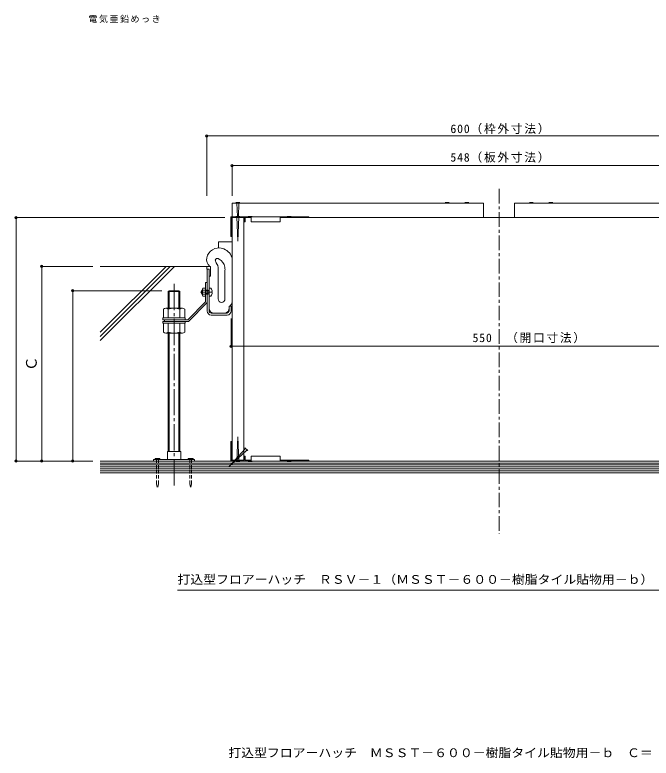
# Model space of a CAD drawing. Units: millimetres, scale not verified. Extents: x -973 to 1149, y -793 to 712.
# Drawn here: x 17 to 670, y -793 to -30 of the extents above; entities that cross this region are included whole.
import ezdxf
from ezdxf.enums import TextEntityAlignment as Align

# ---------------------------------------------------------------- set-up
doc = ezdxf.new("R2010")
doc.units = ezdxf.units.MM
doc.header["$LTSCALE"] = 3
doc.header["$PDMODE"] = 32
doc.header["$PDSIZE"] = 2.4
for name, pattern in [('CHAIN1', [8, 5, -1, 1, -1]), ('CHAIN2', [12, 9, -1, 1, -1]), ('DASHED1', [1.8, 1.2, -0.6])]:
    doc.linetypes.add(name, pattern=pattern)
for name, color, linetype, lineweight in [('E-1', 6, 'Continuous', 5), ('E-2', 3, 'Continuous', 9), ('E-4', 7, 'Continuous', 9), ('E-5', 6, 'Continuous', 5), ('E-6', 6, 'Continuous', 5), ('E-8', 3, 'DASHED1', 9), ('E-9', 2, 'Continuous', 9), ('E-A', 3, 'Continuous', 9), ('E-B', 4, 'Continuous', 9), ('E-C', 4, 'Continuous', 9), ('E-E', 7, 'Continuous', 9)]:
    doc.layers.add(name, color=color, linetype=linetype, lineweight=lineweight)
doc.layers.add('F-5', color=2, linetype='Continuous')
doc.styles.add('ＭＳ ゴシック', font='')
doc.styles.get('ＭＳ ゴシック').set_extended_font_data('MS Gothic')

msp = doc.modelspace()

# ---------------------------------------------------------------- linework, layer by layer
at = {"layer": 'E-1', "color": 2, "linetype": 'CHAIN1', "lineweight": 9}
msp.add_line((513.664, -208.471), (513.664, -562.678), dxfattribs=at)
at = {"layer": 'E-1'}
for p, q in [((213.664, -288.029), (213.664, -291.029)), ((217.664, -288.029), (213.664, -288.029)), ((217.664, -288.029), (217.664, -298.029)), ((216.164, -291.029), (213.664, -291.029)), ((214.164, -291.029), (214.164, -312.529)), ((216.164, -291.029), (216.164, -334.029)), ((214.164, -304.529), (212.564, -304.529)), ((212.564, -304.529), (212.564, -324.529)), ((217.664, -298.029), (216.164, -298.029)), ((208.164, -313.129), (208.764, -312.529)), ((208.764, -316.529), (208.764, -312.529)), ((209.364, -312.529), (208.764, -312.529)), ((209.364, -311.49), (209.364, -317.569)), ((209.739, -310.479), (212.564, -310.479)), ((209.739, -312.5), (212.564, -312.5)), ((214.764, -312.529), (212.564, -312.529)), ((214.764, -313.129), (216.066, -312.351)), ((214.764, -312.529), (215.274, -312.824)), ((217.887, -310.529), (216.164, -310.529)), ((209.364, -313.129), (208.164, -313.129)), ((209.364, -315.929), (208.164, -315.929)), ((209.364, -316.529), (208.764, -316.529)), ((209.739, -316.558), (212.564, -316.558)), ((209.739, -318.579), (212.564, -318.579)), ((214.764, -313.129), (212.564, -313.129)), ((214.764, -315.929), (212.564, -315.929)), ((214.764, -316.529), (212.564, -316.529)), ((214.164, -316.529), (214.164, -334.029)), ((214.764, -315.929), (216.066, -316.708)), ((216.164, -318.529), (217.887, -318.529)), ((218.843, -315.029), (218.843, -314.029)), ((219.245, -314.029), (218.843, -314.029)), ((219.245, -315.029), (218.843, -315.029)), ((212.564, -324.529), (194.164, -342.929)), ((214.164, -325.192), (194.826, -344.529)), ((236.664, -334.029), (236.664, -329.029)), ((236.664, -329.029), (238.664, -329.029)), ((238.664, -334.029), (238.664, -329.029)), ((194.164, -342.929), (168.664, -342.929)), ((170.164, -342.929), (170.164, -344.529)), ((234.664, -336.029), (218.164, -336.029)), ((234.664, -338.029), (218.164, -338.029)), ((194.826, -344.529), (168.664, -344.529))]:
    msp.add_line(p, q, dxfattribs=at)
at = {"layer": 'E-1', "linetype": 'CHAIN1'}
msp.add_line((219.331, -314.529), (207.249, -314.529), dxfattribs=at)
at = {"layer": 'E-1'}
for points in [[(214.764, -312.529), (214.764, -316.529), (215.274, -316.234)], [(208.164, -313.129), (208.164, -315.929), (208.764, -316.529)]]:
    msp.add_lwpolyline(points, dxfattribs=at)
for centre, radius, start, end in [((210.912, -311.49), 1.548, 139.24547, 220.75471), ((215.038, -314.529), 5.674, 159.04448, 200.95552), ((215.964, -312.179), 0.2, 300.85982, 0), ((212.764, -314.529), 6.5, 4.41174, 37.97987), ((210.912, -317.569), 1.548, 139.24486, 220.75514), ((215.964, -316.879), 0.2, 0, 59.14018), ((212.764, -314.529), 6.5, 322.02013, 355.58826), ((218.164, -334.029), 4, 180, 270), ((218.164, -334.029), 2, 180, 270), ((234.664, -334.029), 2, 270, 0), ((234.664, -334.029), 4, 270, 0)]:
    msp.add_arc(centre, radius, start, end, dxfattribs=at)
at = {"layer": 'E-2', "linetype": 'CHAIN2'}
msp.add_line((180.164, -306.029), (180.164, -514.566), dxfattribs=at)
at = {"layer": 'E-2'}
for p, q in [((174.164, -314.029), (175.164, -313.029)), ((175.164, -313.029), (175.164, -330.929)), ((185.164, -313.029), (175.164, -313.029)), ((185.164, -313.029), (185.164, -330.929)), ((169.164, -340.929), (169.164, -331.929)), ((171.66, -330.929), (188.667, -330.929)), ((174.164, -340.929), (174.164, -331.929)), ((186.164, -340.929), (186.164, -331.929)), ((191.164, -340.929), (191.164, -331.929)), ((168.664, -340.929), (168.664, -342.929)), ((168.664, -344.529), (168.664, -346.529)), ((168.664, -346.529), (191.664, -346.529)), ((169.164, -346.529), (169.164, -355.529)), ((174.164, -346.529), (174.164, -355.529)), ((186.164, -346.529), (186.164, -355.529)), ((191.164, -346.529), (191.164, -355.529)), ((191.664, -344.529), (191.664, -346.529)), ((171.66, -356.529), (188.667, -356.529)), ((174.164, -356.529), (174.164, -478.029)), ((175.164, -356.529), (175.164, -478.029)), ((185.164, -356.529), (185.164, -478.029)), ((186.164, -356.529), (186.164, -478.029))]:
    msp.add_line(p, q, dxfattribs=at)
for points in [[(186.164, -314.029), (174.164, -314.029), (174.164, -330.929)], [(185.164, -313.029), (186.164, -314.029), (186.164, -330.929)], [(168.664, -340.929), (191.664, -340.929), (191.664, -342.929)]]:
    msp.add_lwpolyline(points, dxfattribs=at)
for centre, radius, start, end in [((171.663, -334.554), 3.625, 46.39719, 133.60283), ((180.164, -349.429), 18.5, 71.07536, 108.92465), ((188.663, -334.554), 3.625, 46.39719, 133.60283), ((171.663, -352.904), 3.625, 226.39719, 313.60283), ((180.164, -338.029), 18.5, 251.07536, 288.92465), ((188.663, -352.904), 3.625, 226.39719, 313.60283)]:
    msp.add_arc(centre, radius, start, end, dxfattribs=at)
at = {"layer": 'E-4'}
for p, q in [((213.664, -215.529), (213.664, -153.249)), ((213.664, -154.149), (813.664, -154.149)), ((239.664, -215.529), (239.664, -183.737)), ((239.664, -184.637), (787.664, -184.637)), ((232.164, -238.029), (17.058, -238.029)), ((17.958, -488.029), (17.958, -238.029)), ((96.819, -288.029), (43.391, -288.029)), ((44.291, -488.029), (44.291, -288.029)), ((167.664, -313.029), (75.263, -313.029)), ((76.163, -488.029), (76.163, -313.029)), ((238.664, -341.529), (238.664, -370.913)), ((238.664, -370.013), (788.664, -370.013)), ((96.819, -488.029), (17.058, -488.029)), ((83.663, -488.029), (77.063, -488.029))]:
    msp.add_line(p, q, dxfattribs=at)
at = {"layer": 'E-4', "color": 2}
msp.add_line((843.664, -620.429), (183.664, -620.429), dxfattribs=at)
at = {"layer": 'E-4'}
for p in [(213.664, -154.149), (239.664, -184.637), (17.958, -238.029), (44.291, -288.029), (76.163, -313.029), (238.664, -370.013), (17.958, -488.029), (44.291, -488.029), (76.163, -488.029)]:
    msp.add_point(p, dxfattribs=at)
at = {"layer": 'E-5'}
for p, q in [((223.453, -284.415), (224.518, -286.248)), ((225.414, -321.529), (225.414, -289.557)), ((232.413, -292.294), (232.413, -321.529))]:
    msp.add_line(p, q, dxfattribs=at)
msp.add_lwpolyline([(226.382, -280.56), (225.796, -280.306), (225.241, -280.14), (224.723, -280.053), (224.248, -280.042), (223.821, -280.099), (223.448, -280.221), (223.131, -280.4), (222.876, -280.631), (222.684, -280.911), (222.558, -281.233), (222.499, -281.594), (222.507, -281.989), (222.58, -282.417), (222.716, -282.873), (222.91, -283.358), (223.158, -283.872), (223.453, -284.415)], dxfattribs=at)
for centre, radius, start, end in [((226.323, -282.017), 12.892, 74.75882, 167.28302), ((225.948, -283.394), 14.318, 18.47726, 74.75847), ((222.305, -281.111), 8.773, 167.28299, 232.0582), ((221.986, -289.786), 10.22, 5.37473, 64.52211), ((219.687, -289.332), 5.731, 357.75145, 32.55638), ((217.908, -291.61), 14.522, 357.30212, 11.04402), ((228.914, -321.529), 3.5, 180, 0), ((234.664, -324.447), 5, 293.57579, 0), ((221.145, -331.048), 5, 185.0034, 265), ((231.683, -331.048), 5, 275.00002, 5.00002)]:
    msp.add_arc(centre, radius, start, end, dxfattribs=at)
at = {"layer": 'E-6'}
for p, q in [((104.319, -288.029), (213.664, -288.029)), ((104.319, -355.689), (171.979, -288.029)), ((104.319, -359.932), (176.221, -288.029)), ((104.319, -364.174), (180.464, -288.029)), ((104.319, -488.029), (953.664, -488.029)), ((104.319, -490.029), (953.664, -490.029)), ((104.319, -492.029), (953.664, -492.029)), ((104.319, -494.029), (953.664, -494.029)), ((104.319, -496.029), (953.664, -496.029)), ((104.319, -498.029), (953.664, -498.029)), ((104.319, -500.029), (953.664, -500.029))]:
    msp.add_line(p, q, dxfattribs=at)
at = {"layer": 'E-8', "linetype": 'Continuous'}
for p, q in [((160.664, -485.429), (160.664, -486.429)), ((165.664, -485.429), (160.664, -485.429)), ((165.664, -485.429), (165.664, -486.429)), ((194.664, -485.429), (199.664, -485.429)), ((194.664, -485.429), (194.664, -486.429)), ((199.664, -485.429), (199.664, -486.429))]:
    msp.add_line(p, q, dxfattribs=at)
at = {"layer": 'E-8'}
for p, q in [((162.164, -511.429), (162.164, -486.429)), ((164.164, -511.429), (164.164, -486.429)), ((196.164, -511.429), (196.164, -486.429)), ((198.164, -511.429), (198.164, -486.429)), ((162.164, -511.429), (163.164, -516.429)), ((164.164, -511.429), (163.164, -516.429)), ((196.164, -511.429), (197.164, -516.429)), ((198.164, -511.429), (197.164, -516.429))]:
    msp.add_line(p, q, dxfattribs=at)
at = {"layer": 'E-9'}
for p, q in [((173.364, -485.929), (173.364, -478.029)), ((173.364, -478.029), (186.964, -478.029)), ((186.964, -485.929), (186.964, -478.029)), ((159.164, -486.429), (159.164, -488.029)), ((201.164, -486.429), (159.164, -486.429)), ((201.164, -486.429), (201.164, -488.029))]:
    msp.add_line(p, q, dxfattribs=at)
for centre, start, end in [((172.864, -485.929), 270, 0), ((187.464, -485.929), 180, 270)]:
    msp.add_arc(centre, 0.5, start, end, dxfattribs=at)
at = {"layer": 'E-A'}
for p, q in [((252.164, -242.229), (252.164, -238.029)), ((252.964, -238.029), (259.164, -238.029)), ((259.164, -237.23), (259.164, -242.229)), ((259.164, -242.229), (289.164, -242.229)), ((289.164, -237.23), (289.164, -242.229)), ((289.164, -238.029), (318.364, -238.029)), ((318.364, -238.029), (318.364, -237.23)), ((238.364, -257.229), (239.664, -257.229)), ((239.664, -263.02), (225.664, -263.02)), ((225.664, -269.142), (225.664, -263.02)), ((238.364, -468.029), (239.664, -468.029)), ((238.364, -468.029), (238.364, -488.029)), ((238.364, -488.029), (318.364, -488.029)), ((252.164, -483.029), (252.164, -487.229)), ((252.964, -487.229), (259.164, -487.229)), ((259.164, -483.029), (289.164, -483.029)), ((259.164, -488.029), (259.164, -483.029)), ((289.164, -488.029), (289.164, -483.029)), ((289.164, -487.229), (318.364, -487.229)), ((318.364, -487.229), (318.364, -488.029))]:
    msp.add_line(p, q, dxfattribs=at)
for points in [[(238.364, -257.229), (238.364, -237.23), (318.364, -237.23)], [(239.164, -257.229), (239.164, -238.029), (252.164, -238.029)], [(252.164, -242.229), (252.964, -242.229), (252.964, -237.23)], [(239.164, -468.029), (239.164, -487.229), (252.164, -487.229)], [(252.164, -483.029), (252.964, -483.029), (252.964, -488.029)]]:
    msp.add_lwpolyline(points, dxfattribs=at)
at = {"layer": 'E-B', "color": 6, "lineweight": 5}
msp.add_line((239.664, -238.029), (239.664, -223.029), dxfattribs=at)
at = {"layer": 'E-B'}
for p, q in [((239.664, -238.029), (239.664, -488.029)), ((251.664, -238.029), (251.664, -488.029)), ((318.364, -238.029), (513.664, -238.029)), ((708.964, -238.029), (513.664, -238.029))]:
    msp.add_line(p, q, dxfattribs=at)
at = {"layer": 'E-B', "color": 6, "lineweight": 5}
for points in [[(239.664, -223.029), (497.758, -223.029), (497.758, -238.029)], [(787.664, -223.029), (529.57, -223.029), (529.57, -238.029)]]:
    msp.add_lwpolyline(points, dxfattribs=at)
at = {"layer": 'E-C'}
for p, q in [((247.664, -222.529), (243.664, -222.529)), ((244.664, -223.029), (243.664, -222.529)), ((244.664, -223.029), (245.212, -236.729)), ((246.664, -223.029), (246.116, -236.729)), ((247.664, -222.529), (246.664, -223.029)), ((462.545, -222.529), (458.545, -222.529)), ((459.545, -223.029), (458.545, -222.529)), ((462.545, -222.529), (461.544, -223.029)), ((482.545, -222.529), (478.545, -222.529)), ((479.545, -223.029), (478.545, -222.529)), ((482.545, -222.529), (481.545, -223.029)), ((544.783, -222.529), (545.783, -223.029)), ((544.783, -222.529), (548.783, -222.529)), ((547.783, -223.029), (548.783, -222.529)), ((564.783, -222.529), (565.783, -223.029)), ((564.783, -222.529), (568.783, -222.529)), ((567.783, -223.029), (568.783, -222.529)), ((247.664, -236.729), (243.664, -236.729)), ((244.664, -237.229), (243.664, -236.729)), ((244.664, -237.229), (245.664, -262.231)), ((246.664, -237.23), (245.664, -262.231)), ((247.664, -236.729), (246.664, -237.23)), ((260.364, -236.729), (256.364, -236.729)), ((257.364, -237.229), (256.364, -236.729)), ((260.364, -236.729), (259.364, -237.23)), ((300.364, -236.729), (296.364, -236.729)), ((297.364, -237.229), (296.364, -236.729)), ((300.364, -236.729), (299.364, -237.23)), ((244.664, -488.029), (245.664, -463.028)), ((246.664, -488.029), (245.664, -463.028)), ((253.249, -475.501), (236.277, -493.886)), ((254.663, -476.915), (236.277, -493.886)), ((252.895, -474.44), (253.249, -475.501)), ((252.895, -474.44), (255.724, -477.268)), ((254.663, -476.915), (255.724, -477.268)), ((244.664, -488.029), (243.664, -488.529)), ((247.664, -488.529), (246.664, -488.029)), ((257.364, -488.029), (256.364, -488.529)), ((260.364, -488.529), (259.364, -488.029)), ((297.364, -488.029), (296.364, -488.529)), ((300.364, -488.529), (299.364, -488.029)), ((247.664, -488.529), (243.664, -488.529)), ((260.364, -488.529), (256.364, -488.529)), ((300.364, -488.529), (296.364, -488.529))]:
    msp.add_line(p, q, dxfattribs=at)

# ---------------------------------------------------------------- texts
at = {"layer": 'E-4', "color": 3, "style": 'ＭＳ ゴシック'}
msp.add_text('Ｃ', height=11, rotation=90, dxfattribs=at).set_placement((42.491, -395.529), align=Align.BOTTOM_LEFT)
at = {"layer": 'E-4', "color": 2, "style": 'ＭＳ ゴシック', "width": 1.1}
msp.add_text('打込型フロアーハッチ\u3000ＲＳＶ－１（ＭＳＳＴ－６００－樹脂タイル貼物用－ｂ）\u3000Ｃ＝\u3000\u3000\u3000\u3000Ｓ＝１：３', height=8.798, dxfattribs=at).set_placement((183.664, -616.679), align=Align.BOTTOM_LEFT)
at = {"layer": 'E-4', "color": 2, "char_height": 8.798, "attachment_point": 7, "style": 'ＭＳ ゴシック'}
for s, insert in [('\\T1.15;600（枠外寸法）', (463.789, -152.349)), ('\\T1.15;548（板外寸法）', (463.789, -181.637)), ('\\T1.15;550\u3000（開口寸法）', (486.511, -367.013))]:
    msp.add_mtext(s, dxfattribs=dict(at, insert=insert))
at = {"layer": 'E-E', "insert": (92.239, -38.146), "char_height": 6.598, "attachment_point": 7, "style": 'ＭＳ ゴシック'}
msp.add_mtext('\\T1.17;電気亜鉛めっき', dxfattribs=at)
at = {"layer": 'F-5', "style": 'ＭＳ ゴシック', "width": 1.1}
msp.add_text('打込型フロアーハッチ\u3000ＭＳＳＴ－６００－樹脂タイル貼物用－ｂ\u3000Ｃ＝\u3000\u3000\u3000', height=8.798, dxfattribs=at).set_placement((235.883, -794.684), align=Align.BOTTOM_LEFT)

doc.saveas('drawing.dxf')
